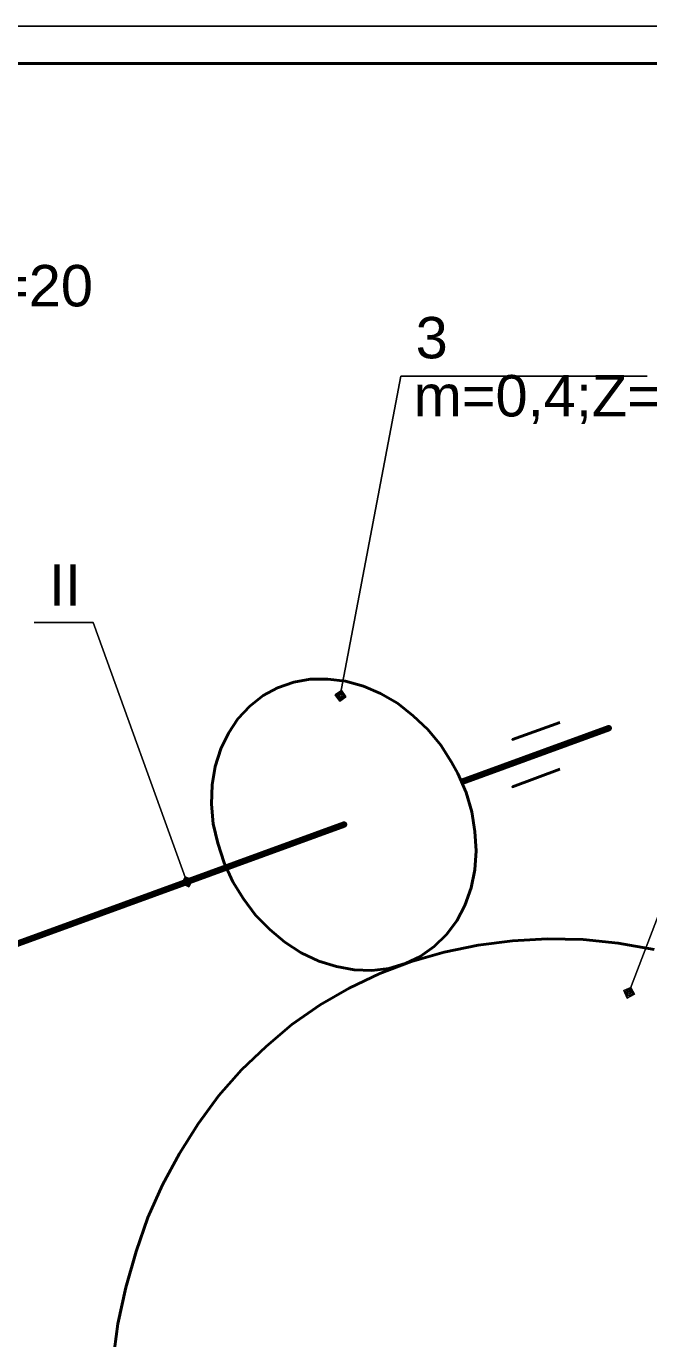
# Model space of a CAD drawing. Header units: millimetres. Extents: x 1 to 625, y 0 to 421.
# Drawn here: x 317.9 to 401.7, y 243.9 to 420.5 of the extents above; entities that cross this region are included whole.
import ezdxf

# ---------------------------------------------------------------- set-up
doc = ezdxf.new("R2010")
doc.units = ezdxf.units.MM
doc.layers.add('PDF _Геометрия', color=7, linetype='Continuous')
doc.layers.add('PDF _Текст', color=7, linetype='Continuous')
doc.layers.add('PDF _Сплошная заливка', color=7, linetype='Continuous', true_color=0xffffff)
doc.styles.add('PDF Arial', font='arial.ttf')

msp = doc.modelspace()

# ---------------------------------------------------------------- hatches: boundary and pattern name
at = {"layer": 'PDF _Сплошная заливка', "transparency": 33554559}
h = msp.add_hatch(color=256, dxfattribs=at)
h.paths.add_polyline_path([(370.33, 380.49), (374.9, 380.49)], flags=0)
h.paths.add_polyline_path([(370.33, 380.41), (374.9, 380.41)], flags=0)
h.paths.add_polyline_path([(370.33, 380.32), (374.9, 380.32)], flags=0)
h.paths.add_polyline_path([(370.33, 380.24), (374.9, 380.24)], flags=0)
h.paths.add_polyline_path([(370.33, 380.15), (374.9, 380.15)], flags=0)
h.paths.add_polyline_path([(370.33, 380.07), (374.9, 380.07)], flags=0)
h.paths.add_polyline_path([(370.33, 379.98), (374.9, 379.98)], flags=0)
h.paths.add_polyline_path([(370.33, 379.9), (374.9, 379.9)], flags=0)
h.paths.add_polyline_path([(370.33, 379.81), (374.9, 379.81)], flags=0)
h.paths.add_polyline_path([(370.33, 379.73), (374.9, 379.73)], flags=0)
h.paths.add_polyline_path([(370.33, 379.65), (374.9, 379.65)], flags=0)
h.paths.add_polyline_path([(370.33, 379.56), (374.9, 379.56)], flags=0)
h.paths.add_polyline_path([(370.33, 379.48), (374.9, 379.48)], flags=0)
h.paths.add_polyline_path([(370.33, 379.39), (374.9, 379.39)], flags=0)
h.paths.add_polyline_path([(370.33, 379.31), (374.9, 379.31)], flags=0)
h.paths.add_polyline_path([(370.33, 379.22), (374.9, 379.22)], flags=0)
h.paths.add_polyline_path([(370.33, 379.14), (374.9, 379.14)], flags=0)
h.paths.add_polyline_path([(370.33, 379.05), (374.9, 379.05)], flags=0)
h.paths.add_polyline_path([(370.33, 378.97), (374.9, 378.97)], flags=0)
h.paths.add_polyline_path([(370.33, 378.88), (374.9, 378.88)], flags=0)
h.paths.add_polyline_path([(370.33, 378.8), (374.9, 378.8)], flags=0)
h.paths.add_polyline_path([(370.33, 378.71), (374.9, 378.71)], flags=0)
h.paths.add_polyline_path([(370.33, 378.63), (374.9, 378.63)], flags=0)
h.paths.add_polyline_path([(370.33, 378.54), (374.9, 378.54)], flags=0)
h.paths.add_polyline_path([(370.33, 378.46), (374.9, 378.46)], flags=0)
h.paths.add_polyline_path([(370.33, 378.38), (374.9, 378.38)], flags=0)
h.paths.add_polyline_path([(370.33, 378.29), (374.9, 378.29)], flags=0)
h.paths.add_polyline_path([(370.33, 378.21), (374.9, 378.21)], flags=0)
h.paths.add_polyline_path([(370.33, 378.12), (374.9, 378.12)], flags=0)
h.paths.add_polyline_path([(370.33, 378.04), (374.9, 378.04)], flags=0)
h.paths.add_polyline_path([(370.33, 377.95), (374.9, 377.95)], flags=0)
h.paths.add_polyline_path([(370.33, 377.87), (374.9, 377.87)], flags=0)
h.paths.add_polyline_path([(370.33, 377.78), (374.9, 377.78)], flags=0)
h.paths.add_polyline_path([(370.33, 377.7), (374.9, 377.7)], flags=0)
h.paths.add_polyline_path([(370.33, 377.61), (374.9, 377.61)], flags=0)
h.paths.add_polyline_path([(370.33, 377.53), (374.9, 377.53)], flags=0)
h.paths.add_polyline_path([(370.33, 377.44), (374.9, 377.44)], flags=0)
h.paths.add_polyline_path([(370.33, 377.36), (374.9, 377.36)], flags=0)
h.paths.add_polyline_path([(370.33, 377.27), (374.9, 377.27)], flags=0)
h.paths.add_polyline_path([(370.33, 377.19), (374.9, 377.19)], flags=0)
h.paths.add_polyline_path([(370.33, 377.11), (374.9, 377.11)], flags=0)
h.paths.add_polyline_path([(370.33, 377.02), (374.9, 377.02)], flags=0)
h.paths.add_polyline_path([(370.33, 376.94), (374.9, 376.94)], flags=0)
h.paths.add_polyline_path([(370.33, 376.85), (374.9, 376.85)], flags=0)
h.paths.add_polyline_path([(370.33, 376.77), (374.9, 376.77)], flags=0)
h.paths.add_polyline_path([(370.33, 376.68), (374.9, 376.68)], flags=0)
h.paths.add_polyline_path([(370.33, 376.6), (374.9, 376.6)], flags=0)
h.paths.add_polyline_path([(370.33, 376.51), (374.9, 376.51)], flags=0)
h.paths.add_polyline_path([(370.33, 376.43), (374.9, 376.43)], flags=0)
h.paths.add_polyline_path([(370.33, 376.34), (374.9, 376.34)], flags=0)
h.paths.add_polyline_path([(370.33, 376.26), (374.9, 376.26)], flags=0)
h.paths.add_polyline_path([(370.33, 376.17), (374.9, 376.17)], flags=0)
h.paths.add_polyline_path([(370.33, 376.09), (374.9, 376.09)], flags=0)
h.paths.add_polyline_path([(370.33, 376), (374.9, 376)], flags=0)
h.paths.add_polyline_path([(370.33, 375.92), (374.9, 375.92)], flags=0)
h.paths.add_polyline_path([(370.33, 375.84), (374.9, 375.84)], flags=0)
h.paths.add_polyline_path([(370.33, 375.75), (374.9, 375.75)], flags=0)
h.paths.add_polyline_path([(370.33, 375.67), (374.9, 375.67)], flags=0)
h.paths.add_polyline_path([(370.33, 375.58), (374.9, 375.58)], flags=0)
h.paths.add_polyline_path([(370.33, 375.5), (374.9, 375.5)], flags=0)
h.paths.add_polyline_path([(370.33, 375.41), (374.9, 375.41)], flags=0)
h.paths.add_polyline_path([(370.33, 375.33), (374.9, 375.33)], flags=0)
h.paths.add_polyline_path([(370.33, 375.24), (374.9, 375.24)], flags=0)
h.paths.add_polyline_path([(370.33, 375.16), (374.9, 375.16)], flags=0)
h.paths.add_polyline_path([(370.33, 375.07), (374.9, 375.07)], flags=0)
h.paths.add_polyline_path([(370.33, 374.99), (374.9, 374.99)], flags=0)
h.paths.add_polyline_path([(370.33, 374.9), (374.9, 374.9)], flags=0)
h.paths.add_polyline_path([(370.33, 374.82), (374.9, 374.82)], flags=0)
h.paths.add_polyline_path([(370.33, 374.73), (374.9, 374.73)], flags=0)
h.paths.add_polyline_path([(370.33, 374.65), (374.9, 374.65)], flags=0)
h.paths.add_polyline_path([(370.33, 374.57), (374.9, 374.57)], flags=0)
h = msp.add_hatch(color=256, dxfattribs=at)
h.paths.add_polyline_path([(370.33, 372.45), (399.54, 372.45)], flags=0)
h.paths.add_polyline_path([(370.33, 372.36), (399.54, 372.36)], flags=0)
h.paths.add_polyline_path([(370.33, 372.28), (399.54, 372.28)], flags=0)
h.paths.add_polyline_path([(370.33, 372.19), (399.54, 372.19)], flags=0)
h.paths.add_polyline_path([(370.33, 372.11), (399.54, 372.11)], flags=0)
h.paths.add_polyline_path([(370.33, 372.03), (399.54, 372.03)], flags=0)
h.paths.add_polyline_path([(370.33, 371.94), (399.54, 371.94)], flags=0)
h.paths.add_polyline_path([(370.33, 371.86), (399.54, 371.86)], flags=0)
h.paths.add_polyline_path([(370.33, 371.77), (399.54, 371.77)], flags=0)
h.paths.add_polyline_path([(370.33, 371.69), (399.54, 371.69)], flags=0)
h.paths.add_polyline_path([(370.33, 371.6), (399.54, 371.6)], flags=0)
h.paths.add_polyline_path([(370.33, 371.52), (399.54, 371.52)], flags=0)
h.paths.add_polyline_path([(370.33, 371.43), (399.54, 371.43)], flags=0)
h.paths.add_polyline_path([(370.33, 371.35), (399.54, 371.35)], flags=0)
h.paths.add_polyline_path([(370.33, 371.26), (399.54, 371.26)], flags=0)
h.paths.add_polyline_path([(370.33, 371.18), (399.54, 371.18)], flags=0)
h.paths.add_polyline_path([(370.33, 371.09), (399.54, 371.09)], flags=0)
h.paths.add_polyline_path([(370.33, 371.01), (399.54, 371.01)], flags=0)
h.paths.add_polyline_path([(370.33, 370.92), (399.54, 370.92)], flags=0)
h.paths.add_polyline_path([(370.33, 370.84), (399.54, 370.84)], flags=0)
h.paths.add_polyline_path([(370.33, 370.76), (399.54, 370.76)], flags=0)
h.paths.add_polyline_path([(370.33, 370.67), (399.54, 370.67)], flags=0)
h.paths.add_polyline_path([(370.33, 370.59), (399.54, 370.59)], flags=0)
h.paths.add_polyline_path([(370.33, 370.5), (399.54, 370.5)], flags=0)
h.paths.add_polyline_path([(370.33, 370.42), (399.54, 370.42)], flags=0)
h.paths.add_polyline_path([(370.33, 370.33), (399.54, 370.33)], flags=0)
h.paths.add_polyline_path([(370.33, 370.25), (399.54, 370.25)], flags=0)
h.paths.add_polyline_path([(370.33, 370.16), (399.54, 370.16)], flags=0)
h.paths.add_polyline_path([(370.33, 370.08), (399.54, 370.08)], flags=0)
h.paths.add_polyline_path([(370.33, 369.99), (399.54, 369.99)], flags=0)
h.paths.add_polyline_path([(370.33, 369.91), (399.54, 369.91)], flags=0)
h.paths.add_polyline_path([(370.33, 369.82), (399.54, 369.82)], flags=0)
h.paths.add_polyline_path([(370.33, 369.74), (399.54, 369.74)], flags=0)
h.paths.add_polyline_path([(370.33, 369.65), (399.54, 369.65)], flags=0)
h.paths.add_polyline_path([(370.33, 369.57), (399.54, 369.57)], flags=0)
h.paths.add_polyline_path([(370.33, 369.49), (399.54, 369.49)], flags=0)
h.paths.add_polyline_path([(370.33, 369.4), (399.54, 369.4)], flags=0)
h.paths.add_polyline_path([(370.33, 369.32), (399.54, 369.32)], flags=0)
h.paths.add_polyline_path([(370.33, 369.23), (399.54, 369.23)], flags=0)
h.paths.add_polyline_path([(370.33, 369.15), (399.54, 369.15)], flags=0)
h.paths.add_polyline_path([(370.33, 369.06), (399.54, 369.06)], flags=0)
h.paths.add_polyline_path([(370.33, 368.98), (399.54, 368.98)], flags=0)
h.paths.add_polyline_path([(370.33, 368.89), (399.54, 368.89)], flags=0)
h.paths.add_polyline_path([(370.33, 368.81), (399.54, 368.81)], flags=0)
h.paths.add_polyline_path([(370.33, 368.72), (399.54, 368.72)], flags=0)
h.paths.add_polyline_path([(370.33, 368.64), (399.54, 368.64)], flags=0)
h.paths.add_polyline_path([(370.33, 368.55), (399.54, 368.55)], flags=0)
h.paths.add_polyline_path([(370.33, 368.47), (399.54, 368.47)], flags=0)
h.paths.add_polyline_path([(370.33, 368.38), (399.54, 368.38)], flags=0)
h.paths.add_polyline_path([(370.33, 368.3), (399.54, 368.3)], flags=0)
h.paths.add_polyline_path([(370.33, 368.22), (399.54, 368.22)], flags=0)
h.paths.add_polyline_path([(370.33, 368.13), (399.54, 368.13)], flags=0)
h.paths.add_polyline_path([(370.33, 368.05), (399.54, 368.05)], flags=0)
h.paths.add_polyline_path([(370.33, 367.96), (399.54, 367.96)], flags=0)
h.paths.add_polyline_path([(370.33, 367.88), (399.54, 367.88)], flags=0)
h.paths.add_polyline_path([(370.33, 367.79), (399.54, 367.79)], flags=0)
h.paths.add_polyline_path([(370.33, 367.71), (399.54, 367.71)], flags=0)
h.paths.add_polyline_path([(370.33, 367.62), (399.54, 367.62)], flags=0)
h.paths.add_polyline_path([(370.33, 367.54), (399.54, 367.54)], flags=0)
h.paths.add_polyline_path([(370.33, 367.45), (399.54, 367.45)], flags=0)
h.paths.add_polyline_path([(370.33, 367.37), (399.54, 367.37)], flags=0)
h.paths.add_polyline_path([(370.33, 367.28), (399.54, 367.28)], flags=0)
h.paths.add_polyline_path([(370.33, 367.2), (399.54, 367.2)], flags=0)
h.paths.add_polyline_path([(370.33, 367.11), (399.54, 367.11)], flags=0)
h.paths.add_polyline_path([(370.33, 367.03), (399.54, 367.03)], flags=0)
h.paths.add_polyline_path([(370.33, 366.95), (399.54, 366.95)], flags=0)
h.paths.add_polyline_path([(370.33, 366.86), (399.54, 366.86)], flags=0)
h.paths.add_polyline_path([(370.33, 366.78), (399.54, 366.78)], flags=0)
h.paths.add_polyline_path([(370.33, 366.69), (399.54, 366.69)], flags=0)
h.paths.add_polyline_path([(370.33, 366.61), (399.54, 366.61)], flags=0)
h.paths.add_polyline_path([(370.33, 366.52), (399.54, 366.52)], flags=0)
h = msp.add_hatch(color=256, dxfattribs=at)
h.paths.add_polyline_path([(320.89, 347.3), (324.87, 347.3)], flags=0)
h.paths.add_polyline_path([(320.89, 347.22), (324.87, 347.22)], flags=0)
h.paths.add_polyline_path([(320.89, 347.13), (324.87, 347.13)], flags=0)
h.paths.add_polyline_path([(320.89, 347.05), (324.87, 347.05)], flags=0)
h.paths.add_polyline_path([(320.89, 346.96), (324.87, 346.96)], flags=0)
h.paths.add_polyline_path([(320.89, 346.88), (324.87, 346.88)], flags=0)
h.paths.add_polyline_path([(320.89, 346.79), (324.87, 346.79)], flags=0)
h.paths.add_polyline_path([(320.89, 346.71), (324.87, 346.71)], flags=0)
h.paths.add_polyline_path([(320.89, 346.63), (324.87, 346.63)], flags=0)
h.paths.add_polyline_path([(320.89, 346.54), (324.87, 346.54)], flags=0)
h.paths.add_polyline_path([(320.89, 346.46), (324.87, 346.46)], flags=0)
h.paths.add_polyline_path([(320.89, 346.37), (324.87, 346.37)], flags=0)
h.paths.add_polyline_path([(320.89, 346.29), (324.87, 346.29)], flags=0)
h.paths.add_polyline_path([(320.89, 346.2), (324.87, 346.2)], flags=0)
h.paths.add_polyline_path([(320.89, 346.12), (324.87, 346.12)], flags=0)
h.paths.add_polyline_path([(320.89, 346.03), (324.87, 346.03)], flags=0)
h.paths.add_polyline_path([(320.89, 345.95), (324.87, 345.95)], flags=0)
h.paths.add_polyline_path([(320.89, 345.86), (324.87, 345.86)], flags=0)
h.paths.add_polyline_path([(320.89, 345.78), (324.87, 345.78)], flags=0)
h.paths.add_polyline_path([(320.89, 345.69), (324.87, 345.69)], flags=0)
h.paths.add_polyline_path([(320.89, 345.61), (324.87, 345.61)], flags=0)
h.paths.add_polyline_path([(320.89, 345.52), (324.87, 345.52)], flags=0)
h.paths.add_polyline_path([(320.89, 345.44), (324.87, 345.44)], flags=0)
h.paths.add_polyline_path([(320.89, 345.36), (324.87, 345.36)], flags=0)
h.paths.add_polyline_path([(320.89, 345.27), (324.87, 345.27)], flags=0)
h.paths.add_polyline_path([(320.89, 345.19), (324.87, 345.19)], flags=0)
h.paths.add_polyline_path([(320.89, 345.1), (324.87, 345.1)], flags=0)
h.paths.add_polyline_path([(320.89, 345.02), (324.87, 345.02)], flags=0)
h.paths.add_polyline_path([(320.89, 344.93), (324.87, 344.93)], flags=0)
h.paths.add_polyline_path([(320.89, 344.85), (324.87, 344.85)], flags=0)
h.paths.add_polyline_path([(320.89, 344.76), (324.87, 344.76)], flags=0)
h.paths.add_polyline_path([(320.89, 344.68), (324.87, 344.68)], flags=0)
h.paths.add_polyline_path([(320.89, 344.59), (324.87, 344.59)], flags=0)
h.paths.add_polyline_path([(320.89, 344.51), (324.87, 344.51)], flags=0)
h.paths.add_polyline_path([(320.89, 344.42), (324.87, 344.42)], flags=0)
h.paths.add_polyline_path([(320.89, 344.34), (324.87, 344.34)], flags=0)
h.paths.add_polyline_path([(320.89, 344.25), (324.87, 344.25)], flags=0)
h.paths.add_polyline_path([(320.89, 344.17), (324.87, 344.17)], flags=0)
h.paths.add_polyline_path([(320.89, 344.09), (324.87, 344.09)], flags=0)
h.paths.add_polyline_path([(320.89, 344), (324.87, 344)], flags=0)
h.paths.add_polyline_path([(320.89, 343.92), (324.87, 343.92)], flags=0)
h.paths.add_polyline_path([(320.89, 343.83), (324.87, 343.83)], flags=0)
h.paths.add_polyline_path([(320.89, 343.75), (324.87, 343.75)], flags=0)
h.paths.add_polyline_path([(320.89, 343.66), (324.87, 343.66)], flags=0)
h.paths.add_polyline_path([(320.89, 343.58), (324.87, 343.58)], flags=0)
h.paths.add_polyline_path([(320.89, 343.49), (324.87, 343.49)], flags=0)
h.paths.add_polyline_path([(320.89, 343.41), (324.87, 343.41)], flags=0)
h.paths.add_polyline_path([(320.89, 343.32), (324.87, 343.32)], flags=0)
h.paths.add_polyline_path([(320.89, 343.24), (324.87, 343.24)], flags=0)
h.paths.add_polyline_path([(320.89, 343.15), (324.87, 343.15)], flags=0)
h.paths.add_polyline_path([(320.89, 343.07), (324.87, 343.07)], flags=0)
h.paths.add_polyline_path([(320.89, 342.98), (324.87, 342.98)], flags=0)
h.paths.add_polyline_path([(320.89, 342.9), (324.87, 342.9)], flags=0)
h.paths.add_polyline_path([(320.89, 342.82), (324.87, 342.82)], flags=0)
h.paths.add_polyline_path([(320.89, 342.73), (324.87, 342.73)], flags=0)
h.paths.add_polyline_path([(320.89, 342.65), (324.87, 342.65)], flags=0)
h.paths.add_polyline_path([(320.89, 342.56), (324.87, 342.56)], flags=0)
h.paths.add_polyline_path([(320.89, 342.48), (324.87, 342.48)], flags=0)
h.paths.add_polyline_path([(320.89, 342.39), (324.87, 342.39)], flags=0)
h.paths.add_polyline_path([(320.89, 342.31), (324.87, 342.31)], flags=0)
h.paths.add_polyline_path([(320.89, 342.22), (324.87, 342.22)], flags=0)
h.paths.add_polyline_path([(320.89, 342.14), (324.87, 342.14)], flags=0)
h.paths.add_polyline_path([(320.89, 342.05), (324.87, 342.05)], flags=0)
h.paths.add_polyline_path([(320.89, 341.97), (324.87, 341.97)], flags=0)
h.paths.add_polyline_path([(320.89, 341.88), (324.87, 341.88)], flags=0)
h.paths.add_polyline_path([(320.89, 341.8), (324.87, 341.8)], flags=0)
h.paths.add_polyline_path([(320.89, 341.71), (324.87, 341.71)], flags=0)
h.paths.add_polyline_path([(320.89, 341.63), (324.87, 341.63)], flags=0)
h.paths.add_polyline_path([(320.89, 341.55), (324.87, 341.55)], flags=0)
h.paths.add_polyline_path([(320.89, 341.46), (324.87, 341.46)], flags=0)
h.paths.add_polyline_path([(320.89, 341.38), (324.87, 341.38)], flags=0)

# ---------------------------------------------------------------- linework, layer by layer
at = {"layer": 'PDF _Геометрия', "lineweight": 18}
for points in [[(0.51, 420.54), (594.53, 420.54)], [(368.3, 373.46), (360.17, 330.45)], [(368.3, 373.46), (360.17, 330.45)], [(368.3, 373.46), (401.49, 373.46)], [(368.3, 373.46), (401.49, 373.46)], [(419.18, 343.15), (399.03, 290.49)], [(419.18, 343.15), (399.03, 290.49)], [(326.9, 340.28), (318.94, 340.28)], [(326.9, 340.28), (318.94, 340.28)], [(326.9, 340.28), (339.51, 305.39)], [(326.9, 340.28), (339.51, 305.39)], [(360.34, 331.13), (359.49, 330.54)], [(360.34, 331.13), (359.49, 330.54)], [(359.49, 330.54), (360.09, 329.69)], [(359.49, 330.54), (360.09, 329.69)], [(360.34, 330.88), (359.75, 330.54)], [(360.34, 330.88), (359.75, 330.54)], [(359.75, 330.54), (360.09, 329.95)], [(359.75, 330.54), (360.09, 329.95)], [(360.26, 330.71), (360, 330.45)], [(360.26, 330.71), (360, 330.45)], [(360, 330.45), (360.17, 330.2)], [(360, 330.45), (360.17, 330.2)], [(360.09, 329.95), (360.68, 330.37)], [(360.09, 329.95), (360.68, 330.37)], [(360.17, 330.2), (360.43, 330.37)], [(360.17, 330.2), (360.43, 330.37)], [(360.26, 330.71), (360.34, 330.88)], [(360.26, 330.71), (360.34, 330.88)], [(360.43, 330.37), (360.26, 330.71)], [(360.43, 330.37), (360.26, 330.71)], [(360.34, 330.88), (360.34, 331.13)], [(360.93, 330.28), (360.34, 331.13)], [(360.34, 330.88), (360.34, 331.13)], [(360.93, 330.28), (360.34, 331.13)], [(360.68, 330.37), (360.34, 330.88)], [(360.68, 330.37), (360.34, 330.88)], [(360.09, 329.69), (360.93, 330.28)], [(360.09, 329.69), (360.93, 330.28)], [(339.26, 306.07), (338.84, 305.14)], [(339.26, 306.07), (338.84, 305.14)], [(339.34, 305.9), (339.09, 305.22)], [(339.34, 305.9), (339.09, 305.22)], [(339.34, 305.9), (339.26, 306.07)], [(340.28, 305.65), (339.26, 306.07)], [(339.34, 305.9), (339.26, 306.07)], [(340.28, 305.65), (339.26, 306.07)], [(339.43, 305.65), (339.34, 305.9)], [(340.02, 305.56), (339.34, 305.9)], [(339.43, 305.65), (339.34, 305.9)], [(340.02, 305.56), (339.34, 305.9)], [(339.43, 305.65), (339.34, 305.31)], [(339.43, 305.65), (339.34, 305.31)], [(339.77, 305.48), (339.43, 305.65)], [(339.77, 305.48), (339.43, 305.65)], [(339.77, 304.72), (340.28, 305.65)], [(339.77, 304.72), (340.28, 305.65)], [(338.84, 305.14), (339.77, 304.72)], [(338.84, 305.14), (339.77, 304.72)], [(339.09, 305.22), (339.68, 304.88)], [(339.09, 305.22), (339.68, 304.88)], [(339.34, 305.31), (339.6, 305.14)], [(339.34, 305.31), (339.6, 305.14)], [(339.6, 305.14), (339.77, 305.48)], [(339.6, 305.14), (339.77, 305.48)], [(339.68, 304.88), (340.02, 305.56)], [(339.68, 304.88), (340.02, 305.56)], [(399.29, 291.17), (398.36, 290.75)], [(399.29, 291.17), (398.36, 290.75)], [(398.36, 290.75), (398.78, 289.73)], [(398.36, 290.75), (398.78, 289.73)], [(399.2, 290.91), (398.61, 290.66)], [(399.2, 290.91), (398.61, 290.66)], [(398.61, 290.66), (398.86, 289.98)], [(398.61, 290.66), (398.86, 289.98)], [(398.78, 289.73), (399.8, 290.24)], [(398.78, 289.73), (399.8, 290.24)], [(399.12, 290.66), (398.86, 290.58)], [(399.12, 290.66), (398.86, 290.58)], [(398.86, 290.58), (398.95, 290.24)], [(398.86, 290.58), (398.95, 290.24)], [(398.86, 289.98), (399.54, 290.32)], [(398.86, 289.98), (399.54, 290.32)], [(398.95, 290.24), (399.29, 290.41)], [(398.95, 290.24), (399.29, 290.41)], [(399.12, 290.66), (399.2, 290.91)], [(399.12, 290.66), (399.2, 290.91)], [(399.29, 290.41), (399.12, 290.66)], [(399.29, 290.41), (399.12, 290.66)], [(399.2, 290.91), (399.29, 291.17)], [(399.2, 290.91), (399.29, 291.17)], [(399.54, 290.32), (399.2, 290.91)], [(399.54, 290.32), (399.2, 290.91)], [(399.8, 290.24), (399.29, 291.17)], [(399.8, 290.24), (399.29, 291.17)]]:
    msp.add_lwpolyline(points, close=True, dxfattribs=at)
at = {"layer": 'PDF _Геометрия', "lineweight": 35}
for points in [[(20.49, 415.54), (589.53, 415.54)], [(353.91, 332.23), (351.71, 331.47)], [(356.11, 332.66), (353.91, 332.23)], [(358.48, 332.66), (356.11, 332.66)], [(360.85, 332.4), (358.48, 332.66)], [(363.3, 331.72), (360.85, 332.4)], [(349.76, 330.45), (347.98, 329.01)], [(351.71, 331.47), (349.76, 330.45)], [(365.59, 330.71), (363.3, 331.72)], [(367.88, 329.44), (365.59, 330.71)], [(347.98, 329.01), (346.37, 327.32)], [(369.99, 327.74), (367.88, 329.44)], [(346.37, 327.32), (345.1, 325.37)], [(371.94, 325.88), (369.99, 327.74)], [(345.1, 325.37), (344.09, 323.26)], [(373.72, 323.77), (371.94, 325.88)], [(389.72, 326.81), (383.37, 324.53)], [(375.16, 321.48), (373.72, 323.77)], [(344.09, 323.26), (343.32, 320.89)], [(343.32, 320.89), (342.9, 318.43)], [(376, 319.96), (375.16, 321.48)], [(377.11, 317.42), (376, 319.96)], [(389.72, 320.55), (383.37, 318.18)], [(342.9, 318.43), (342.82, 315.81)], [(377.87, 314.79), (377.11, 317.42)], [(342.82, 315.81), (343.07, 313.18)], [(378.29, 312.17), (377.87, 314.79)], [(343.07, 313.18), (343.66, 310.56)], [(378.46, 309.54), (378.29, 312.17)], [(343.66, 310.56), (344.51, 307.93)], [(378.29, 307), (378.46, 309.54)], [(344.51, 307.93), (345.69, 305.39)], [(377.78, 304.55), (378.29, 307)], [(345.69, 305.39), (347.13, 303.11)], [(376.94, 302.18), (377.78, 304.55)], [(347.13, 303.11), (348.74, 300.91)], [(375.84, 300.14), (376.94, 302.18)], [(348.74, 300.91), (350.69, 298.96)], [(350.69, 298.96), (352.72, 297.26)], [(374.48, 298.28), (375.84, 300.14)], [(352.72, 297.26), (354.92, 295.83)], [(372.79, 296.67), (374.48, 298.28)], [(378.71, 296.84), (374.14, 295.91)], [(383.37, 297.43), (378.71, 296.84)], [(388.03, 297.69), (383.37, 297.43)], [(392.85, 297.6), (388.03, 297.69)], [(397.59, 297.1), (392.85, 297.6)], [(402.42, 296.25), (397.59, 297.1)], [(354.92, 295.83), (357.29, 294.72)], [(368.89, 294.39), (370.92, 295.32)], [(374.14, 295.91), (369.74, 294.64)], [(370.92, 295.32), (372.79, 296.67)], [(357.29, 294.72), (359.66, 293.96)], [(359.66, 293.96), (362.03, 293.54)], [(362.03, 293.54), (364.41, 293.45)], [(364.41, 293.45), (366.69, 293.71)], [(369.74, 294.64), (365.51, 293.03)], [(366.69, 293.71), (368.89, 294.39)], [(365.51, 293.03), (361.36, 291.08)], [(361.36, 291.08), (357.46, 288.8)], [(357.46, 288.8), (353.65, 286.17)], [(353.65, 286.17), (350.18, 283.21)], [(350.18, 283.21), (346.88, 280.08)], [(346.88, 280.08), (343.83, 276.61)], [(343.83, 276.61), (341.04, 272.8)], [(341.04, 272.8), (338.5, 268.82)], [(338.5, 268.82), (336.21, 264.58)], [(336.21, 264.58), (334.26, 260.18)], [(334.26, 260.18), (332.66, 255.61)], [(332.66, 255.61), (331.3, 250.78)], [(331.3, 250.78), (330.2, 245.87)], [(330.2, 245.87), (329.52, 240.79)]]:
    msp.add_lwpolyline(points, close=True, dxfattribs=at)
at = {"layer": 'PDF _Геометрия', "lineweight": 100}
for points in [[(376.51, 318.85), (396.32, 326.05)], [(313.01, 295.74), (360.68, 313.1)]]:
    msp.add_lwpolyline(points, close=True, dxfattribs=at)

# ---------------------------------------------------------------- texts
at = {"layer": 'PDF _Текст', "attachment_point": 7, "style": 'PDF Arial'}
for s, insert, char_height in [('m=0,3;Z=20', (284.91, 381.8), 5.571), ('3', (370.31, 375.76), 5.57), ('m=0,4;Z=20', (370.04, 366.98), 5.571), ('II', (320.93, 342.55), 5.571)]:
    msp.add_mtext(s, dxfattribs=dict(at, insert=insert, char_height=char_height))

doc.saveas('drawing.dxf')
